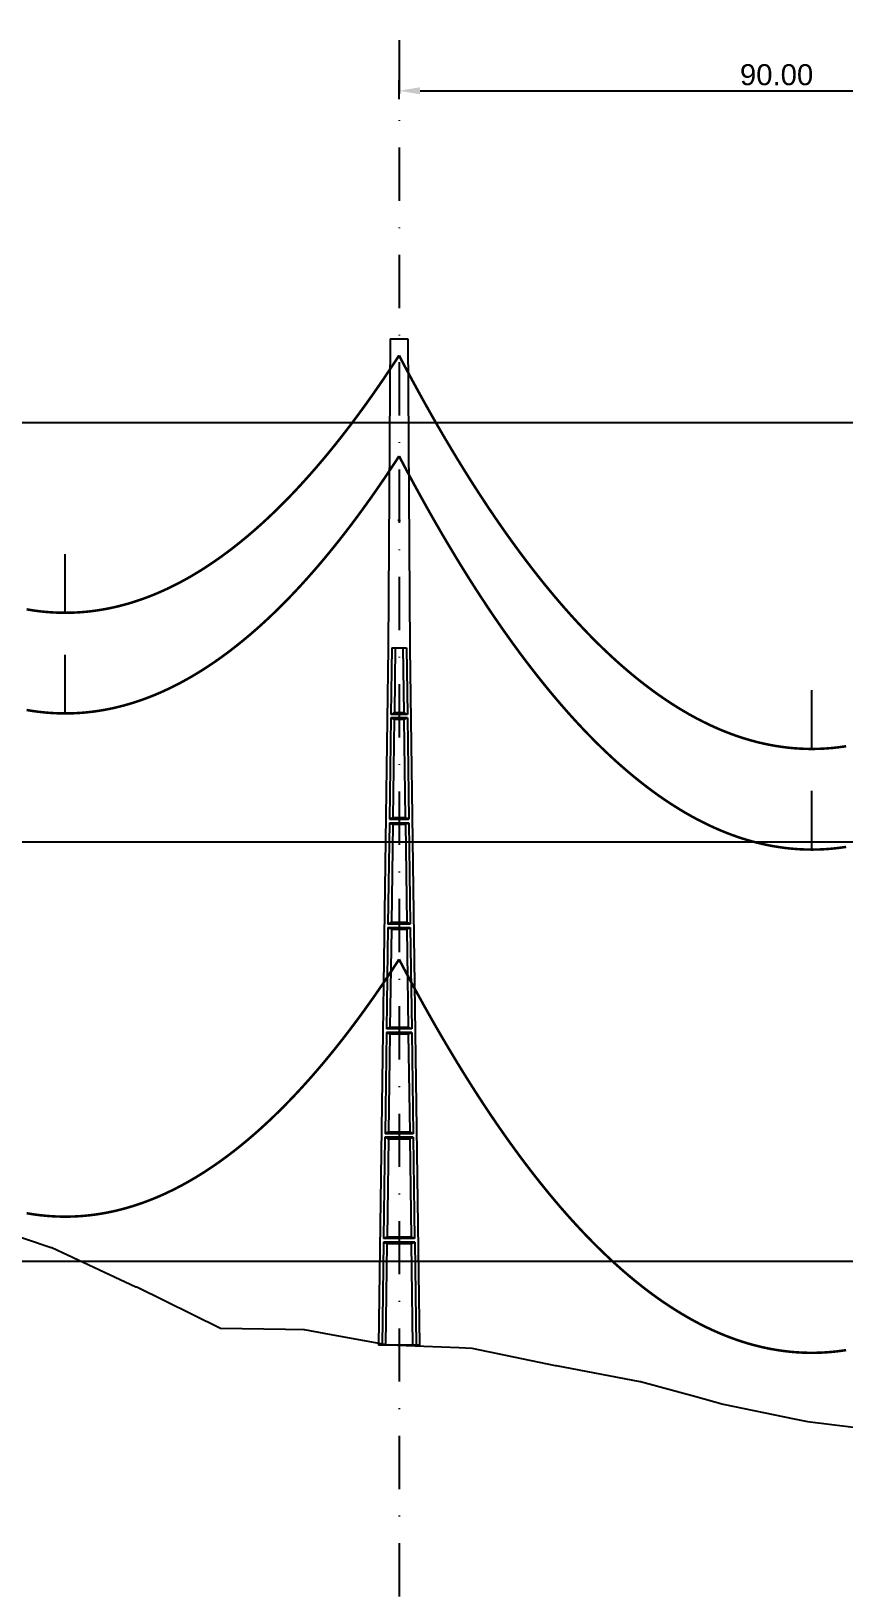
# Model space of a CAD drawing. Header units: metres. Extents: x -121 to 9872, y 3505 to 10721.
# Drawn here: x 5636.9 to 5733.7, y 9060.7 to 9246.7 of the extents above; entities that cross this region are included whole.
import ezdxf

# ---------------------------------------------------------------- set-up
doc = ezdxf.new("R2010")
doc.units = ezdxf.units.M
doc.header["$PDMODE"] = 2
doc.linetypes.add('DASHDOT', pattern=[25.4, 12.7, -6.35, 0, -6.35])
for name, color, linetype in [('CON-EOL- CA MAGNOLIA', 210, 'Continuous'), ('CON-EOL- PROJEÇÃO', 22, 'Continuous'), ('cotas', 7, 'Continuous'), ('Grade', 9, 'Continuous'), ('Ind.Rot', 8, 'DASHDOT'), ('Modelo_CotaTerreno_Perfil', 7, 'Continuous'), ('POSTE DT', 7, 'Continuous')]:
    doc.layers.add(name, color=color, linetype=linetype)
doc.styles.get("Standard").update_dxf_attribs({"font": 'arial.ttf'})
doc.dimstyles.new('ISO-25', dxfattribs={"dimtxt": 2.5, "dimasz": 2.5, "dimexe": 1.25, "dimexo": 0.625, "dimtad": 1, "dimzin": 1, "dimtxsty": 'Standard', "dimcen": 2.5, "dimaunit": 1, "dimadec": 3, "dimazin": 3, "dimtfac": 1, "dimtmove": 0, "dimatfit": 3, "dimfxlon": 1, "dimarcsym": 0})

# ---------------------------------------------------------------- blocks, each defined once
blk = doc.blocks.new('*U1')
at = {"layer": 'POSTE DT', "extrusion": (0, 1, 0)}
for p, q in [((-3.31, 378.23), (-4.05, 262)), ((-3.31, 378.23), (3.31, 378.23)), ((3.31, 378.23), (4.06, 262)), ((-4.05, 262), (-7.72, 0)), ((-4.05, 262), (-4.05, 262)), ((-2.73, 262), (-3.08, 237.05)), ((-2.73, 262), (2.75, 262)), ((-1.42, 262), (-1.77, 237.57)), ((1.43, 262), (1.77, 237.57)), ((2.75, 262), (3.1, 237.05)), ((4.06, 262), (7.72, 0)), ((-3.1, 235.74), (-3.63, 197.65)), ((3.11, 235.73), (-3.1, 235.74)), ((3.1, 237.05), (-3.08, 237.05)), ((-1.8, 235.21), (-2.32, 198.19)), ((1.8, 235.21), (2.32, 198.19)), ((3.11, 235.73), (3.65, 197.65)), ((-3.65, 196.34), (-4.19, 158.25)), ((-2.35, 195.8), (-2.87, 158.8)), ((2.35, 195.8), (2.87, 158.8)), ((3.66, 196.34), (4.2, 158.25)), ((-4.21, 156.94), (-4.74, 118.85)), ((-2.9, 156.39), (-3.42, 119.41)), ((2.91, 156.39), (3.42, 119.41)), ((4.21, 156.94), (4.75, 118.85)), ((-4.76, 117.54), (-5.29, 79.45)), ((4.77, 117.54), (-4.76, 117.54)), ((4.75, 118.85), (-4.74, 118.85)), ((4.77, 117.54), (5.3, 79.45)), ((-3.46, 116.98), (-3.97, 80.02)), ((3.46, 116.98), (3.98, 80.02)), ((-5.31, 78.14), (-5.85, 40.06)), ((5.32, 78.14), (-5.31, 78.14)), ((5.3, 79.45), (-5.29, 79.45)), ((-4.01, 77.57), (-4.53, 40.63)), ((4.01, 77.57), (4.53, 40.63)), ((5.32, 78.14), (5.85, 40.06)), ((-5.86, 38.74), (-6.41, 0)), ((5.87, 38.74), (-5.86, 38.74)), ((5.85, 40.06), (-5.85, 40.06)), ((-4.56, 38.17), (-5.1, 0)), ((4.56, 38.17), (5.1, 0)), ((5.87, 38.74), (6.41, 0)), ((-6.41, 0), (-7.72, 0)), ((-5.1, 0), (-6.41, 0)), ((5.1, 0), (-5.1, 0)), ((6.41, 0), (5.1, 0)), ((7.72, 0), (6.41, 0))]:
    blk.add_line(p, q, dxfattribs=at)
at = {"layer": 'POSTE DT', "ltscale": 3}
for points in [[(-3.65, 196.34), (3.66, 196.34)], [(-3.63, 197.65), (3.65, 197.65)], [(4.2, 158.25), (-4.19, 158.25)], [(-4.21, 156.94), (4.21, 156.94)]]:
    blk.add_lwpolyline(points, dxfattribs=at)
at = {"layer": 'POSTE DT'}
for points, knots in [([(0.25, 309.94), (0.25, 309.93), (0.25, 309.93), (0.25, 309.92), (0.25, 309.91), (0.25, 309.9), (0.25, 309.89), (0.24, 309.85), (0.22, 309.82), (0.19, 309.77), (0.16, 309.74), (0.11, 309.71), (0.08, 309.7), (0.01, 309.68), (-0.02, 309.68), (-0.08, 309.7), (-0.11, 309.71), (-0.16, 309.74), (-0.18, 309.76), (-0.21, 309.8), (-0.22, 309.82), (-0.24, 309.85), (-0.24, 309.87), (-0.25, 309.89), (-0.25, 309.9), (-0.25, 309.92), (-0.25, 309.92), (-0.25, 309.93), (-0.25, 309.94), (-0.25, 309.95), (-0.25, 309.95), (-0.25, 309.96), (-0.25, 309.97), (-0.24, 310), (-0.23, 310.02), (-0.21, 310.07), (-0.2, 310.09), (-0.15, 310.14), (-0.13, 310.15), (-0.07, 310.18), (-0.03, 310.19), (0.03, 310.19), (0.06, 310.18), (0.12, 310.16), (0.14, 310.14), (0.18, 310.11), (0.2, 310.09), (0.21, 310.06), (0.22, 310.05), (0.23, 310.04), (0.24, 310.01), (0.24, 309.99), (0.25, 309.97), (0.25, 309.96), (0.25, 309.95), (0.25, 309.94), (0.25, 309.94), (0.25, 309.94), (0.25, 309.94)], [-54.728303, -54.728303, -54.728303, -54.728303, -54.309038, -54.309038, -53.647169, -53.647169, -52.532885, -52.532885, -48.86224, -48.86224, -45.282765, -45.282765, -41.52867, -41.52867, -37.867486, -37.867486, -34.454589, -34.454589, -31.301423, -31.301423, -28.48103, -28.48103, -26.961755, -26.961755, -25.7544, -25.7544, -25.136228, -25.136228, -24.64409, -24.64409, -24.094201, -24.094201, -23.191199, -23.191199, -20.494482, -20.494482, -17.342863, -17.342863, -13.645538, -13.645538, -9.835989, -9.835989, -6.296781, -6.296781, -3.005029, -3.005029, 0, 0, 0, 1.527594, 1.527594, 3.697216, 3.697216, 4.489727, 4.489727, 5.01438, 5.01438, 5.095313, 5.095313, 5.095313, 5.095313]), ([(-3.1, 235.74), (-2.88, 235.65), (-2.67, 235.56), (-2.23, 235.39), (-2.02, 235.3), (-1.8, 235.21)], [0.055576, 0.055576, 0.055576, 0.055576, 56.767409, 56.767409, 113.50757, 113.50757, 113.50757, 113.50757]), ([(-1.77, 237.57), (-1.99, 237.49), (-2.21, 237.4), (-2.64, 237.22), (-2.86, 237.14), (-3.08, 237.05)], [0, 0, 0, 0, 56.660495, 56.660495, 113.412826, 113.412826, 113.412826, 113.412826]), ([(-1.8, 235.21), (-1.2, 235.21), (-0.6, 235.21), (0.6, 235.21), (1.2, 235.21), (1.8, 235.21)], [0, 0, 0, 0, 68.567797, 68.567797, 137.136247, 137.136247, 137.136247, 137.136247]), ([(1.77, 237.57), (1.18, 237.57), (0.59, 237.57), (-0.59, 237.57), (-1.18, 237.57), (-1.77, 237.57)], [0, 0, 0, 0, 67.306894, 67.306894, 134.614447, 134.614447, 134.614447, 134.614447]), ([(3.1, 237.05), (2.87, 237.14), (2.65, 237.23), (2.21, 237.4), (1.99, 237.49), (1.77, 237.57)], [0, 0, 0, 0, 56.738948, 56.738948, 113.38731, 113.38731, 113.38731, 113.38731]), ([(1.8, 235.21), (2.02, 235.3), (2.24, 235.38), (2.68, 235.56), (2.89, 235.65), (3.11, 235.73)], [0, 0, 0, 0, 56.845349, 56.845349, 113.599799, 113.599799, 113.599799, 113.599799]), ([(-3.65, 196.34), (-3.43, 196.25), (-3.22, 196.16), (-2.78, 195.98), (-2.57, 195.89), (-2.35, 195.8)], [0.054307, 0.054307, 0.054307, 0.054307, 63.527131, 63.527131, 127.063246, 127.063246, 127.063246, 127.063246]), ([(-2.32, 198.19), (-2.54, 198.1), (-2.76, 198.01), (-3.2, 197.83), (-3.41, 197.74), (-3.63, 197.65)], [0, 0, 0, 0, 63.412073, 63.412073, 126.777421, 126.777421, 126.777421, 126.777421]), ([(-2.35, 195.8), (-1.57, 195.8), (-0.78, 195.8), (0.79, 195.8), (1.57, 195.8), (2.35, 195.8)], [0, 0, 0, 0, 89.585713, 89.585713, 179.17191, 179.17191, 179.17191, 179.17191]), ([(2.32, 198.19), (1.55, 198.19), (0.77, 198.19), (-0.77, 198.19), (-1.55, 198.19), (-2.32, 198.19)], [0, 0, 0, 0, 88.31008, 88.31008, 176.620652, 176.620652, 176.620652, 176.620652]), ([(3.65, 197.65), (3.43, 197.74), (3.2, 197.83), (2.76, 198.01), (2.54, 198.1), (2.32, 198.19)], [0, 0, 0, 0, 63.488119, 63.488119, 126.880939, 126.880939, 126.880939, 126.880939]), ([(2.35, 195.8), (2.57, 195.89), (2.79, 195.98), (3.23, 196.16), (3.45, 196.25), (3.66, 196.34)], [0, 0, 0, 0, 63.60246, 63.60246, 127.109696, 127.109696, 127.109696, 127.109696]), ([(-2.87, 158.8), (-3.09, 158.71), (-3.31, 158.62), (-3.75, 158.43), (-3.97, 158.34), (-4.19, 158.25)], [0, 0, 0, 0, 70.301707, 70.301707, 140.590947, 140.590947, 140.590947, 140.590947]), ([(2.87, 158.8), (1.92, 158.8), (0.96, 158.8), (-0.96, 158.8), (-1.91, 158.8), (-2.87, 158.8)], [0, 0, 0, 0, 109.314454, 109.314454, 218.629264, 218.629264, 218.629264, 218.629264]), ([(4.2, 158.25), (3.98, 158.34), (3.76, 158.44), (3.31, 158.62), (3.09, 158.71), (2.87, 158.8)], [0, 0, 0, 0, 70.379198, 70.379198, 140.659718, 140.659718, 140.659718, 140.659718]), ([(-4.21, 156.94), (-3.99, 156.85), (-3.77, 156.75), (-3.34, 156.57), (-3.12, 156.48), (-2.9, 156.39)], [0.053423, 0.053423, 0.053423, 0.053423, 70.429742, 70.429742, 140.90167, 140.90167, 140.90167, 140.90167]), ([(-2.9, 156.39), (-1.94, 156.39), (-0.97, 156.39), (0.97, 156.39), (1.94, 156.39), (2.91, 156.39)], [0, 0, 0, 0, 110.60219, 110.60219, 221.20473, 221.20473, 221.20473, 221.20473]), ([(2.91, 156.39), (3.12, 156.48), (3.34, 156.57), (3.78, 156.75), (4, 156.85), (4.21, 156.94)], [0, 0, 0, 0, 70.506649, 70.506649, 140.914701, 140.914701, 140.914701, 140.914701]), ([(-4.76, 117.54), (-4.54, 117.45), (-4.32, 117.35), (-3.89, 117.17), (-3.67, 117.07), (-3.46, 116.98)], [0.052784, 0.052784, 0.052784, 0.052784, 77.438432, 77.438432, 154.950301, 154.950301, 154.950301, 154.950301]), ([(-3.42, 119.41), (-3.64, 119.32), (-3.86, 119.23), (-4.3, 119.04), (-4.52, 118.95), (-4.74, 118.85)], [0, 0, 0, 0, 77.299547, 77.299547, 154.618634, 154.618634, 154.618634, 154.618634]), ([(3.42, 119.41), (2.28, 119.41), (1.14, 119.41), (-1.14, 119.41), (-2.28, 119.41), (-3.42, 119.41)], [0, 0, 0, 0, 130.319901, 130.319901, 260.640046, 260.640046, 260.640046, 260.640046]), ([(4.75, 118.85), (4.53, 118.95), (4.31, 119.04), (3.87, 119.23), (3.64, 119.32), (3.42, 119.41)], [0, 0, 0, 0, 77.381597, 77.381597, 154.66183, 154.66183, 154.66183, 154.66183]), ([(3.46, 116.98), (3.68, 117.07), (3.89, 117.17), (4.33, 117.35), (4.55, 117.45), (4.77, 117.54)], [0, 0, 0, 0, 77.520013, 77.520013, 154.938747, 154.938747, 154.938747, 154.938747]), ([(-3.46, 116.98), (-2.3, 116.98), (-1.15, 116.98), (1.15, 116.98), (2.31, 116.98), (3.46, 116.98)], [0, 0, 0, 0, 131.617604, 131.617604, 263.235447, 263.235447, 263.235447, 263.235447]), ([(-5.31, 78.14), (-5.09, 78.05), (-4.88, 77.95), (-4.44, 77.76), (-4.23, 77.67), (-4.01, 77.57)], [0.052308, 0.052308, 0.052308, 0.052308, 84.527725, 84.527725, 169.158824, 169.158824, 169.158824, 169.158824]), ([(-3.97, 80.02), (-4.19, 79.93), (-4.41, 79.83), (-4.85, 79.64), (-5.07, 79.55), (-5.29, 79.45)], [0, 0, 0, 0, 84.379671, 84.379671, 168.809376, 168.809376, 168.809376, 168.809376]), ([(-4.01, 77.57), (-2.67, 77.57), (-1.34, 77.57), (1.34, 77.57), (2.67, 77.57), (4.01, 77.57)], [0, 0, 0, 0, 152.632212, 152.632212, 305.264569, 305.264569, 305.264569, 305.264569]), ([(3.98, 80.02), (2.65, 80.02), (1.33, 80.02), (-1.32, 80.02), (-2.65, 80.02), (-3.97, 80.02)], [0, 0, 0, 0, 151.326157, 151.326157, 302.652465, 302.652465, 302.652465, 302.652465]), ([(5.3, 79.45), (5.08, 79.55), (4.86, 79.64), (4.42, 79.83), (4.2, 79.93), (3.98, 80.02)], [0, 0, 0, 0, 84.46863, 84.46863, 168.833721, 168.833721, 168.833721, 168.833721]), ([(4.01, 77.57), (4.23, 77.67), (4.45, 77.76), (4.88, 77.95), (5.1, 78.05), (5.32, 78.14)], [0, 0, 0, 0, 84.616316, 84.616316, 169.129178, 169.129178, 169.129178, 169.129178]), ([(-5.86, 38.74), (-5.65, 38.65), (-5.43, 38.55), (-5, 38.36), (-4.78, 38.26), (-4.56, 38.17)], [0.026524, 0.026524, 0.026524, 0.026524, 91.679563, 91.679563, 183.466041, 183.466041, 183.466041, 183.466041]), ([(-4.53, 40.63), (-4.75, 40.53), (-4.97, 40.44), (-5.41, 40.25), (-5.63, 40.15), (-5.85, 40.06)], [0, 0, 0, 0, 91.523648, 91.523648, 183.126775, 183.126775, 183.126775, 183.126775]), ([(-4.56, 38.17), (-3.04, 38.17), (-1.52, 38.17), (1.52, 38.17), (3.04, 38.17), (4.56, 38.17)], [0, 0, 0, 0, 173.646192, 173.646192, 347.292451, 347.292451, 347.292451, 347.292451]), ([(4.53, 40.63), (3.02, 40.63), (1.51, 40.63), (-1.51, 40.63), (-3.02, 40.63), (-4.53, 40.63)], [0, 0, 0, 0, 172.33304, 172.33304, 344.666151, 344.666151, 344.666151, 344.666151]), ([(5.85, 40.06), (5.63, 40.15), (5.41, 40.25), (4.97, 40.44), (4.75, 40.53), (4.53, 40.63)], [0, 0, 0, 0, 91.621326, 91.621326, 183.137324, 183.137324, 183.137324, 183.137324]), ([(4.56, 38.17), (4.78, 38.26), (5, 38.36), (5.43, 38.55), (5.65, 38.65), (5.87, 38.74)], [0, 0, 0, 0, 91.776928, 91.776928, 183.448614, 183.448614, 183.448614, 183.448614])]:
    blk.add_open_spline(points, degree=3, knots=knots, dxfattribs=at)
blk = doc.blocks.new('*D112')
at = {"layer": 'cotas', "color": 0, "lineweight": -2, "transparency": 16777216}
for p, q in [((5586.77, 9260.01), (5586.77, 9262.26)), ((5680.7, 9260.01), (5680.7, 9262.26)), ((5589.27, 9261.01), (5678.2, 9261.01))]:
    blk.add_line(p, q, dxfattribs=at)
at = {"layer": 'cotas', "color": 0, "transparency": 16777216}
for points in [[(5589.27, 9261.43), (5589.27, 9260.59), (5586.77, 9261.01)], [(5678.2, 9261.43), (5678.2, 9260.59), (5680.7, 9261.01)]]:
    blk.add_solid(points, dxfattribs=at)
at = {"layer": 'Defpoints', "color": 0, "transparency": 16777216}
for p in [(5680.7, 9261.01), (5586.77, 9236.16), (5680.7, 9210)]:
    blk.add_point(p, dxfattribs=at)
at = {"layer": 'cotas', "color": 0, "transparency": 16777216, "insert": (5633.74, 9262.91), "char_height": 2.5, "attachment_point": 5}
blk.add_mtext('93.93', dxfattribs=at)
blk = doc.blocks.new('*D113')
at = {"layer": 'cotas', "color": 0, "lineweight": -2, "transparency": 16777216}
for p, q in [((5680.7, 9238.56), (5680.7, 9240.81)), ((5770.7, 9238.56), (5770.7, 9240.81)), ((5683.2, 9239.56), (5768.2, 9239.56))]:
    blk.add_line(p, q, dxfattribs=at)
at = {"layer": 'cotas', "color": 0, "transparency": 16777216}
for points in [[(5683.2, 9239.98), (5683.2, 9239.14), (5680.7, 9239.56)], [(5768.2, 9239.98), (5768.2, 9239.14), (5770.7, 9239.56)]]:
    blk.add_solid(points, dxfattribs=at)
at = {"layer": 'Defpoints', "color": 0, "transparency": 16777216}
for p in [(5770.7, 9239.56), (5680.7, 9210), (5770.7, 9195.34)]:
    blk.add_point(p, dxfattribs=at)
at = {"layer": 'cotas', "color": 0, "transparency": 16777216, "insert": (5725.7, 9241.46), "char_height": 2.5, "attachment_point": 5}
blk.add_mtext('90.00', dxfattribs=at)

msp = doc.modelspace()

# ---------------------------------------------------------------- linework, layer by layer
at = {"layer": 'CON-EOL- CA MAGNOLIA'}
for p, q in [((5640.904, 9177.323), (5640.904, 9184.323)), ((5640.904, 9165.323), (5640.904, 9172.323)), ((5640.904, 9165.323), (5640.904, 9172.323)), ((5729.897, 9161.088), (5729.897, 9168.088)), ((5729.897, 9149.088), (5729.897, 9156.088)), ((5729.897, 9149.088), (5729.897, 9156.088))]:
    msp.add_line(p, q, dxfattribs=at)
at = {"layer": 'CON-EOL- CA MAGNOLIA', "const_width": 0.3}
for points in [[(5636.309, 9177.731), (5636.777, 9177.653), (5637.244, 9177.582), (5637.711, 9177.52), (5638.178, 9177.467), (5638.646, 9177.422), (5639.113, 9177.385), (5639.58, 9177.357), (5640.048, 9177.338), (5640.515, 9177.326), (5640.982, 9177.324), (5641.45, 9177.329), (5641.917, 9177.343), (5642.384, 9177.366), (5642.852, 9177.397), (5643.319, 9177.436), (5643.786, 9177.484), (5644.254, 9177.54), (5644.721, 9177.605), (5645.188, 9177.678), (5645.655, 9177.76), (5646.123, 9177.85), (5646.59, 9177.948), (5647.057, 9178.055), (5647.525, 9178.171), (5647.992, 9178.295), (5648.459, 9178.427), (5648.927, 9178.568), (5649.394, 9178.717), (5649.861, 9178.874), (5650.329, 9179.04), (5650.796, 9179.215), (5651.263, 9179.398), (5651.731, 9179.589), (5652.198, 9179.789), (5652.665, 9179.998), (5653.133, 9180.214), (5653.6, 9180.44), (5654.067, 9180.673), (5654.534, 9180.915), (5655.002, 9181.166), (5655.469, 9181.425), (5655.936, 9181.692), (5656.404, 9181.968), (5656.871, 9182.253), (5657.338, 9182.546), (5657.806, 9182.847), (5658.273, 9183.157), (5658.74, 9183.475), (5659.208, 9183.801), (5659.675, 9184.137), (5660.142, 9184.48), (5660.61, 9184.832), (5661.077, 9185.193), (5661.544, 9185.562), (5662.011, 9185.939), (5662.479, 9186.325), (5662.946, 9186.72), (5663.413, 9187.123), (5663.881, 9187.534), (5664.348, 9187.954), (5664.815, 9188.382), (5665.283, 9188.819), (5665.75, 9189.264), (5666.217, 9189.718), (5666.685, 9190.18), (5667.152, 9190.651), (5667.619, 9191.13), (5668.087, 9191.618), (5668.554, 9192.114), (5669.021, 9192.619), (5669.488, 9193.132), (5669.956, 9193.654), (5670.423, 9194.184), (5670.89, 9194.722), (5671.358, 9195.27), (5671.825, 9195.825), (5672.292, 9196.389), (5672.76, 9196.962), (5673.227, 9197.543), (5673.694, 9198.133), (5674.162, 9198.731), (5674.629, 9199.338), (5675.096, 9199.953), (5675.564, 9200.576), (5676.031, 9201.209), (5676.498, 9201.849), (5676.965, 9202.499), (5677.433, 9203.157), (5677.9, 9203.823), (5678.367, 9204.498), (5678.835, 9205.181), (5679.302, 9205.873), (5679.769, 9206.574), (5680.237, 9207.282), (5680.704, 9208)], [(5680.704, 9208), (5681.152, 9207.147), (5681.6, 9206.303), (5682.047, 9205.466), (5682.495, 9204.637), (5682.943, 9203.816), (5683.391, 9203.003), (5683.838, 9202.197), (5684.286, 9201.4), (5684.734, 9200.61), (5685.182, 9199.828), (5685.629, 9199.055), (5686.077, 9198.289), (5686.525, 9197.53), (5686.973, 9196.78), (5687.42, 9196.038), (5687.868, 9195.303), (5688.316, 9194.576), (5688.764, 9193.858), (5689.211, 9193.147), (5689.659, 9192.443), (5690.107, 9191.748), (5690.555, 9191.06), (5691.003, 9190.381), (5691.45, 9189.709), (5691.898, 9189.045), (5692.346, 9188.389), (5692.794, 9187.741), (5693.241, 9187.1), (5693.689, 9186.468), (5694.137, 9185.843), (5694.585, 9185.226), (5695.032, 9184.617), (5695.48, 9184.015), (5695.928, 9183.422), (5696.376, 9182.836), (5696.823, 9182.258), (5697.271, 9181.688), (5697.719, 9181.126), (5698.167, 9180.571), (5698.614, 9180.025), (5699.062, 9179.486), (5699.51, 9178.955), (5699.958, 9178.431), (5700.405, 9177.916), (5700.853, 9177.408), (5701.301, 9176.908), (5701.749, 9176.416), (5702.197, 9175.932), (5702.644, 9175.456), (5703.092, 9174.987), (5703.54, 9174.526), (5703.988, 9174.073), (5704.435, 9173.628), (5704.883, 9173.19), (5705.331, 9172.761), (5705.779, 9172.339), (5706.226, 9171.924), (5706.674, 9171.518), (5707.122, 9171.12), (5707.57, 9170.729), (5708.017, 9170.346), (5708.465, 9169.97), (5708.913, 9169.603), (5709.361, 9169.243), (5709.808, 9168.891), (5710.256, 9168.547), (5710.704, 9168.211), (5711.152, 9167.882), (5711.6, 9167.561), (5712.047, 9167.248), (5712.495, 9166.943), (5712.943, 9166.646), (5713.391, 9166.356), (5713.838, 9166.074), (5714.286, 9165.799), (5714.734, 9165.533), (5715.182, 9165.274), (5715.629, 9165.023), (5716.077, 9164.78), (5716.525, 9164.545), (5716.973, 9164.317), (5717.42, 9164.097), (5717.868, 9163.885), (5718.316, 9163.681), (5718.764, 9163.484), (5719.211, 9163.295), (5719.659, 9163.114), (5720.107, 9162.941), (5720.555, 9162.775), (5721.003, 9162.617), (5721.45, 9162.467), (5721.898, 9162.325), (5722.346, 9162.19), (5722.794, 9162.063), (5723.241, 9161.944), (5723.689, 9161.833), (5724.137, 9161.729), (5724.585, 9161.634), (5725.032, 9161.546), (5725.48, 9161.465), (5725.928, 9161.393), (5726.376, 9161.328), (5726.823, 9161.271), (5727.271, 9161.221), (5727.719, 9161.18), (5728.167, 9161.146), (5728.614, 9161.12), (5729.062, 9161.102), (5729.51, 9161.091), (5729.958, 9161.088), (5730.405, 9161.093), (5730.853, 9161.106), (5731.301, 9161.126), (5731.749, 9161.155), (5732.197, 9161.19), (5732.644, 9161.234), (5733.092, 9161.286), (5733.54, 9161.345), (5733.988, 9161.412)], [(5636.309, 9165.731), (5636.777, 9165.653), (5637.244, 9165.582), (5637.711, 9165.52), (5638.178, 9165.467), (5638.646, 9165.422), (5639.113, 9165.385), (5639.58, 9165.357), (5640.048, 9165.338), (5640.515, 9165.326), (5640.982, 9165.324), (5641.45, 9165.329), (5641.917, 9165.343), (5642.384, 9165.366), (5642.852, 9165.397), (5643.319, 9165.436), (5643.786, 9165.484), (5644.254, 9165.54), (5644.721, 9165.605), (5645.188, 9165.678), (5645.655, 9165.76), (5646.123, 9165.85), (5646.59, 9165.948), (5647.057, 9166.055), (5647.525, 9166.171), (5647.992, 9166.295), (5648.459, 9166.427), (5648.927, 9166.568), (5649.394, 9166.717), (5649.861, 9166.874), (5650.329, 9167.04), (5650.796, 9167.215), (5651.263, 9167.398), (5651.731, 9167.589), (5652.198, 9167.789), (5652.665, 9167.998), (5653.133, 9168.214), (5653.6, 9168.44), (5654.067, 9168.673), (5654.534, 9168.915), (5655.002, 9169.166), (5655.469, 9169.425), (5655.936, 9169.692), (5656.404, 9169.968), (5656.871, 9170.253), (5657.338, 9170.546), (5657.806, 9170.847), (5658.273, 9171.157), (5658.74, 9171.475), (5659.208, 9171.802), (5659.675, 9172.137), (5660.142, 9172.48), (5660.61, 9172.832), (5661.077, 9173.193), (5661.544, 9173.562), (5662.011, 9173.939), (5662.479, 9174.325), (5662.946, 9174.72), (5663.413, 9175.123), (5663.881, 9175.534), (5664.348, 9175.954), (5664.815, 9176.382), (5665.283, 9176.819), (5665.75, 9177.264), (5666.217, 9177.718), (5666.685, 9178.18), (5667.152, 9178.651), (5667.619, 9179.13), (5668.087, 9179.618), (5668.554, 9180.114), (5669.021, 9180.619), (5669.488, 9181.132), (5669.956, 9181.654), (5670.423, 9182.184), (5670.89, 9182.722), (5671.358, 9183.27), (5671.825, 9183.825), (5672.292, 9184.389), (5672.76, 9184.962), (5673.227, 9185.543), (5673.694, 9186.133), (5674.162, 9186.731), (5674.629, 9187.338), (5675.096, 9187.953), (5675.564, 9188.577), (5676.031, 9189.209), (5676.498, 9189.85), (5676.965, 9190.499), (5677.433, 9191.157), (5677.9, 9191.823), (5678.367, 9192.498), (5678.835, 9193.181), (5679.302, 9193.873), (5679.769, 9194.573), (5680.237, 9195.282), (5680.704, 9196)], [(5636.309, 9165.731), (5636.777, 9165.653), (5637.244, 9165.582), (5637.711, 9165.52), (5638.178, 9165.467), (5638.646, 9165.422), (5639.113, 9165.385), (5639.58, 9165.357), (5640.048, 9165.338), (5640.515, 9165.326), (5640.982, 9165.324), (5641.45, 9165.329), (5641.917, 9165.343), (5642.384, 9165.366), (5642.852, 9165.397), (5643.319, 9165.436), (5643.786, 9165.484), (5644.254, 9165.54), (5644.721, 9165.605), (5645.188, 9165.678), (5645.655, 9165.76), (5646.123, 9165.85), (5646.59, 9165.948), (5647.057, 9166.055), (5647.525, 9166.171), (5647.992, 9166.295), (5648.459, 9166.427), (5648.927, 9166.568), (5649.394, 9166.717), (5649.861, 9166.874), (5650.329, 9167.04), (5650.796, 9167.215), (5651.263, 9167.398), (5651.731, 9167.589), (5652.198, 9167.789), (5652.665, 9167.998), (5653.133, 9168.214), (5653.6, 9168.44), (5654.067, 9168.673), (5654.534, 9168.915), (5655.002, 9169.166), (5655.469, 9169.425), (5655.936, 9169.692), (5656.404, 9169.968), (5656.871, 9170.253), (5657.338, 9170.546), (5657.806, 9170.847), (5658.273, 9171.157), (5658.74, 9171.475), (5659.208, 9171.801), (5659.675, 9172.137), (5660.142, 9172.48), (5660.61, 9172.832), (5661.077, 9173.193), (5661.544, 9173.562), (5662.011, 9173.939), (5662.479, 9174.325), (5662.946, 9174.72), (5663.413, 9175.123), (5663.881, 9175.534), (5664.348, 9175.954), (5664.815, 9176.382), (5665.283, 9176.819), (5665.75, 9177.264), (5666.217, 9177.718), (5666.685, 9178.18), (5667.152, 9178.651), (5667.619, 9179.13), (5668.087, 9179.618), (5668.554, 9180.114), (5669.021, 9180.619), (5669.488, 9181.132), (5669.956, 9181.654), (5670.423, 9182.184), (5670.89, 9182.722), (5671.358, 9183.27), (5671.825, 9183.825), (5672.292, 9184.389), (5672.76, 9184.962), (5673.227, 9185.543), (5673.694, 9186.133), (5674.162, 9186.731), (5674.629, 9187.338), (5675.096, 9187.953), (5675.564, 9188.576), (5676.031, 9189.209), (5676.498, 9189.85), (5676.965, 9190.499), (5677.433, 9191.157), (5677.9, 9191.823), (5678.367, 9192.498), (5678.835, 9193.181), (5679.302, 9193.873), (5679.769, 9194.573), (5680.237, 9195.282), (5680.704, 9196)], [(5680.704, 9196), (5681.152, 9195.147), (5681.6, 9194.303), (5682.047, 9193.466), (5682.495, 9192.637), (5682.943, 9191.816), (5683.391, 9191.002), (5683.838, 9190.197), (5684.286, 9189.4), (5684.734, 9188.61), (5685.182, 9187.828), (5685.629, 9187.055), (5686.077, 9186.289), (5686.525, 9185.53), (5686.973, 9184.78), (5687.42, 9184.038), (5687.868, 9183.303), (5688.316, 9182.576), (5688.764, 9181.858), (5689.211, 9181.147), (5689.659, 9180.443), (5690.107, 9179.748), (5690.555, 9179.061), (5691.003, 9178.381), (5691.45, 9177.709), (5691.898, 9177.045), (5692.346, 9176.389), (5692.794, 9175.741), (5693.241, 9175.1), (5693.689, 9174.468), (5694.137, 9173.843), (5694.585, 9173.226), (5695.032, 9172.617), (5695.48, 9172.015), (5695.928, 9171.422), (5696.376, 9170.836), (5696.823, 9170.258), (5697.271, 9169.688), (5697.719, 9169.126), (5698.167, 9168.571), (5698.614, 9168.025), (5699.062, 9167.486), (5699.51, 9166.955), (5699.958, 9166.431), (5700.405, 9165.916), (5700.853, 9165.408), (5701.301, 9164.908), (5701.749, 9164.416), (5702.197, 9163.932), (5702.644, 9163.456), (5703.092, 9162.987), (5703.54, 9162.526), (5703.988, 9162.073), (5704.435, 9161.628), (5704.883, 9161.19), (5705.331, 9160.761), (5705.779, 9160.339), (5706.226, 9159.924), (5706.674, 9159.518), (5707.122, 9159.12), (5707.57, 9158.729), (5708.017, 9158.346), (5708.465, 9157.97), (5708.913, 9157.603), (5709.361, 9157.243), (5709.808, 9156.891), (5710.256, 9156.547), (5710.704, 9156.211), (5711.152, 9155.882), (5711.6, 9155.561), (5712.047, 9155.248), (5712.495, 9154.943), (5712.943, 9154.645), (5713.391, 9154.356), (5713.838, 9154.074), (5714.286, 9153.799), (5714.734, 9153.533), (5715.182, 9153.274), (5715.629, 9153.023), (5716.077, 9152.78), (5716.525, 9152.545), (5716.973, 9152.317), (5717.42, 9152.097), (5717.868, 9151.885), (5718.316, 9151.681), (5718.764, 9151.484), (5719.211, 9151.295), (5719.659, 9151.114), (5720.107, 9150.941), (5720.555, 9150.775), (5721.003, 9150.617), (5721.45, 9150.467), (5721.898, 9150.325), (5722.346, 9150.19), (5722.794, 9150.063), (5723.241, 9149.944), (5723.689, 9149.833), (5724.137, 9149.729), (5724.585, 9149.634), (5725.032, 9149.546), (5725.48, 9149.465), (5725.928, 9149.393), (5726.376, 9149.328), (5726.823, 9149.271), (5727.271, 9149.221), (5727.719, 9149.18), (5728.167, 9149.146), (5728.614, 9149.12), (5729.062, 9149.102), (5729.51, 9149.091), (5729.958, 9149.088), (5730.405, 9149.093), (5730.853, 9149.106), (5731.301, 9149.126), (5731.749, 9149.155), (5732.197, 9149.19), (5732.644, 9149.234), (5733.092, 9149.286), (5733.54, 9149.345), (5733.988, 9149.412)], [(5680.704, 9196), (5681.152, 9195.147), (5681.6, 9194.303), (5682.047, 9193.466), (5682.495, 9192.637), (5682.943, 9191.816), (5683.391, 9191.002), (5683.838, 9190.197), (5684.286, 9189.4), (5684.734, 9188.61), (5685.182, 9187.828), (5685.629, 9187.055), (5686.077, 9186.289), (5686.525, 9185.53), (5686.973, 9184.78), (5687.42, 9184.038), (5687.868, 9183.303), (5688.316, 9182.576), (5688.764, 9181.857), (5689.211, 9181.147), (5689.659, 9180.443), (5690.107, 9179.748), (5690.555, 9179.06), (5691.003, 9178.381), (5691.45, 9177.709), (5691.898, 9177.045), (5692.346, 9176.389), (5692.794, 9175.741), (5693.241, 9175.1), (5693.689, 9174.468), (5694.137, 9173.843), (5694.585, 9173.226), (5695.032, 9172.617), (5695.48, 9172.015), (5695.928, 9171.422), (5696.376, 9170.836), (5696.823, 9170.258), (5697.271, 9169.688), (5697.719, 9169.126), (5698.167, 9168.571), (5698.614, 9168.025), (5699.062, 9167.486), (5699.51, 9166.955), (5699.958, 9166.431), (5700.405, 9165.916), (5700.853, 9165.408), (5701.301, 9164.908), (5701.749, 9164.416), (5702.197, 9163.932), (5702.644, 9163.456), (5703.092, 9162.987), (5703.54, 9162.526), (5703.988, 9162.073), (5704.435, 9161.628), (5704.883, 9161.19), (5705.331, 9160.761), (5705.779, 9160.339), (5706.226, 9159.924), (5706.674, 9159.518), (5707.122, 9159.12), (5707.57, 9158.729), (5708.017, 9158.346), (5708.465, 9157.97), (5708.913, 9157.603), (5709.361, 9157.243), (5709.808, 9156.891), (5710.256, 9156.547), (5710.704, 9156.211), (5711.152, 9155.882), (5711.6, 9155.561), (5712.047, 9155.248), (5712.495, 9154.943), (5712.943, 9154.646), (5713.391, 9154.356), (5713.838, 9154.074), (5714.286, 9153.799), (5714.734, 9153.533), (5715.182, 9153.274), (5715.629, 9153.023), (5716.077, 9152.78), (5716.525, 9152.545), (5716.973, 9152.317), (5717.42, 9152.097), (5717.868, 9151.885), (5718.316, 9151.681), (5718.764, 9151.484), (5719.211, 9151.295), (5719.659, 9151.114), (5720.107, 9150.941), (5720.555, 9150.775), (5721.003, 9150.617), (5721.45, 9150.467), (5721.898, 9150.325), (5722.346, 9150.19), (5722.794, 9150.063), (5723.241, 9149.944), (5723.689, 9149.833), (5724.137, 9149.729), (5724.585, 9149.634), (5725.032, 9149.546), (5725.48, 9149.465), (5725.928, 9149.393), (5726.376, 9149.328), (5726.823, 9149.271), (5727.271, 9149.221), (5727.719, 9149.18), (5728.167, 9149.146), (5728.614, 9149.12), (5729.062, 9149.102), (5729.51, 9149.091), (5729.958, 9149.088), (5730.405, 9149.093), (5730.853, 9149.106), (5731.301, 9149.126), (5731.749, 9149.155), (5732.197, 9149.19), (5732.644, 9149.234), (5733.092, 9149.286), (5733.54, 9149.345), (5733.988, 9149.412)]]:
    msp.add_lwpolyline(points, dxfattribs=at)
at = {"layer": 'CON-EOL- PROJEÇÃO', "const_width": 0.3}
for points in [[(5636.309, 9105.731), (5636.777, 9105.653), (5637.244, 9105.582), (5637.711, 9105.52), (5638.178, 9105.467), (5638.646, 9105.422), (5639.113, 9105.385), (5639.58, 9105.357), (5640.048, 9105.338), (5640.515, 9105.326), (5640.982, 9105.324), (5641.45, 9105.329), (5641.917, 9105.343), (5642.384, 9105.366), (5642.852, 9105.397), (5643.319, 9105.436), (5643.786, 9105.484), (5644.254, 9105.54), (5644.721, 9105.605), (5645.188, 9105.678), (5645.655, 9105.76), (5646.123, 9105.85), (5646.59, 9105.948), (5647.057, 9106.055), (5647.525, 9106.171), (5647.992, 9106.295), (5648.459, 9106.427), (5648.927, 9106.568), (5649.394, 9106.717), (5649.861, 9106.874), (5650.329, 9107.04), (5650.796, 9107.215), (5651.263, 9107.398), (5651.731, 9107.589), (5652.198, 9107.789), (5652.665, 9107.998), (5653.133, 9108.214), (5653.6, 9108.44), (5654.067, 9108.673), (5654.534, 9108.915), (5655.002, 9109.166), (5655.469, 9109.425), (5655.936, 9109.692), (5656.404, 9109.968), (5656.871, 9110.253), (5657.338, 9110.546), (5657.806, 9110.847), (5658.273, 9111.157), (5658.74, 9111.475), (5659.208, 9111.801), (5659.675, 9112.137), (5660.142, 9112.48), (5660.61, 9112.832), (5661.077, 9113.193), (5661.544, 9113.562), (5662.011, 9113.939), (5662.479, 9114.325), (5662.946, 9114.72), (5663.413, 9115.123), (5663.881, 9115.534), (5664.348, 9115.954), (5664.815, 9116.382), (5665.283, 9116.819), (5665.75, 9117.264), (5666.217, 9117.718), (5666.685, 9118.18), (5667.152, 9118.651), (5667.619, 9119.13), (5668.087, 9119.618), (5668.554, 9120.114), (5669.021, 9120.619), (5669.488, 9121.132), (5669.956, 9121.654), (5670.423, 9122.184), (5670.89, 9122.722), (5671.358, 9123.27), (5671.825, 9123.825), (5672.292, 9124.389), (5672.76, 9124.962), (5673.227, 9125.543), (5673.694, 9126.133), (5674.162, 9126.731), (5674.629, 9127.338), (5675.096, 9127.953), (5675.564, 9128.576), (5676.031, 9129.209), (5676.498, 9129.85), (5676.965, 9130.499), (5677.433, 9131.157), (5677.9, 9131.823), (5678.367, 9132.498), (5678.835, 9133.181), (5679.302, 9133.873), (5679.769, 9134.574), (5680.237, 9135.282), (5680.704, 9136)], [(5680.704, 9136), (5681.152, 9135.147), (5681.6, 9134.303), (5682.047, 9133.466), (5682.495, 9132.637), (5682.943, 9131.816), (5683.391, 9131.003), (5683.838, 9130.197), (5684.286, 9129.4), (5684.734, 9128.61), (5685.182, 9127.828), (5685.629, 9127.054), (5686.077, 9126.289), (5686.525, 9125.53), (5686.973, 9124.78), (5687.42, 9124.038), (5687.868, 9123.303), (5688.316, 9122.576), (5688.764, 9121.858), (5689.211, 9121.147), (5689.659, 9120.443), (5690.107, 9119.748), (5690.555, 9119.06), (5691.003, 9118.381), (5691.45, 9117.709), (5691.898, 9117.045), (5692.346, 9116.389), (5692.794, 9115.741), (5693.241, 9115.1), (5693.689, 9114.468), (5694.137, 9113.843), (5694.585, 9113.226), (5695.032, 9112.617), (5695.48, 9112.015), (5695.928, 9111.422), (5696.376, 9110.836), (5696.823, 9110.258), (5697.271, 9109.688), (5697.719, 9109.126), (5698.167, 9108.571), (5698.614, 9108.025), (5699.062, 9107.486), (5699.51, 9106.955), (5699.958, 9106.431), (5700.405, 9105.916), (5700.853, 9105.408), (5701.301, 9104.908), (5701.749, 9104.416), (5702.197, 9103.932), (5702.644, 9103.456), (5703.092, 9102.987), (5703.54, 9102.526), (5703.988, 9102.073), (5704.435, 9101.628), (5704.883, 9101.19), (5705.331, 9100.761), (5705.779, 9100.339), (5706.226, 9099.924), (5706.674, 9099.518), (5707.122, 9099.12), (5707.57, 9098.729), (5708.017, 9098.346), (5708.465, 9097.97), (5708.913, 9097.603), (5709.361, 9097.243), (5709.808, 9096.891), (5710.256, 9096.547), (5710.704, 9096.211), (5711.152, 9095.882), (5711.6, 9095.561), (5712.047, 9095.248), (5712.495, 9094.943), (5712.943, 9094.646), (5713.391, 9094.356), (5713.838, 9094.074), (5714.286, 9093.799), (5714.734, 9093.533), (5715.182, 9093.274), (5715.629, 9093.023), (5716.077, 9092.78), (5716.525, 9092.545), (5716.973, 9092.317), (5717.42, 9092.097), (5717.868, 9091.885), (5718.316, 9091.681), (5718.764, 9091.484), (5719.211, 9091.295), (5719.659, 9091.114), (5720.107, 9090.941), (5720.555, 9090.775), (5721.003, 9090.617), (5721.45, 9090.467), (5721.898, 9090.325), (5722.346, 9090.19), (5722.794, 9090.063), (5723.241, 9089.944), (5723.689, 9089.833), (5724.137, 9089.729), (5724.585, 9089.634), (5725.032, 9089.545), (5725.48, 9089.465), (5725.928, 9089.393), (5726.376, 9089.328), (5726.823, 9089.271), (5727.271, 9089.221), (5727.719, 9089.18), (5728.167, 9089.146), (5728.614, 9089.12), (5729.062, 9089.102), (5729.51, 9089.091), (5729.958, 9089.088), (5730.405, 9089.093), (5730.853, 9089.106), (5731.301, 9089.126), (5731.749, 9089.155), (5732.197, 9089.19), (5732.644, 9089.234), (5733.092, 9089.286), (5733.54, 9089.345), (5733.988, 9089.412)]]:
    msp.add_lwpolyline(points, dxfattribs=at)
at = {"layer": 'Grade'}
for points in [[(0, 9200), (9859.453, 9200)], [(0, 9150), (9859.453, 9150)], [(0, 9100), (9859.453, 9100)]]:
    msp.add_lwpolyline(points, dxfattribs=at)
at = {"layer": 'Ind.Rot', "linetype": 'DASHDOT', "ltscale": 0.5}
msp.add_lwpolyline([(5680.704, 10500), (5680.704, 8300)], dxfattribs=at)
at = {"layer": 'Modelo_CotaTerreno_Perfil', "linetype": 'Continuous', "lineweight": -3}
msp.add_lwpolyline([(5633.071, 9103.701), (5639.254, 9101.652), (5639.288, 9101.648), (5639.3, 9101.645), (5649.344, 9096.969), (5649.395, 9096.953), (5649.404, 9096.95), (5649.429, 9096.941), (5659.432, 9092.038), (5667.184, 9091.895), (5669.365, 9091.863), (5669.378, 9091.861), (5669.383, 9091.86), (5671.724, 9091.438), (5679.379, 9090.06), (5679.393, 9090.061), (5679.437, 9090.052), (5687.853, 9089.721), (5689.374, 9089.66), (5698.359, 9087.788), (5699.297, 9087.592), (5699.298, 9087.592), (5699.298, 9087.592), (5699.423, 9087.569), (5709.403, 9085.684), (5709.425, 9085.679), (5709.489, 9085.662), (5716.059, 9083.867), (5719.346, 9082.969), (5727.808, 9081.225), (5729.372, 9080.903), (5729.378, 9080.902), (5729.38, 9080.901), (5729.392, 9080.899), (5734.87, 9080.222)], dxfattribs=at)

# ---------------------------------------------------------------- block references
at = {"layer": 'POSTE DT', "xscale": 0.3172702451939489, "yscale": 0.3172702451939489, "zscale": 0.3172702451939489}
msp.add_blockref('*U1', (5680.704, 9090), dxfattribs=at)

# ---------------------------------------------------------------- dimensions: what is measured, and where the dimension line sits
at = {"layer": 'cotas'}
for base, p1, p2, picture, middle in [((5680.704, 9261.009), (5586.774, 9236.16), (5680.704, 9210), '*D112', (5633.739, 9262.911)), ((5770.704, 9239.56), (5680.704, 9210), (5770.704, 9195.34), '*D113', (5725.704, 9241.461))]:
    dim = msp.add_linear_dim(base=base, p1=p1, p2=p2, dimstyle='ISO-25', dxfattribs=at)
    dim.commit()
    dim.dimension.update_dxf_attribs({"geometry": picture, "text_midpoint": middle})

doc.saveas('drawing.dxf')
